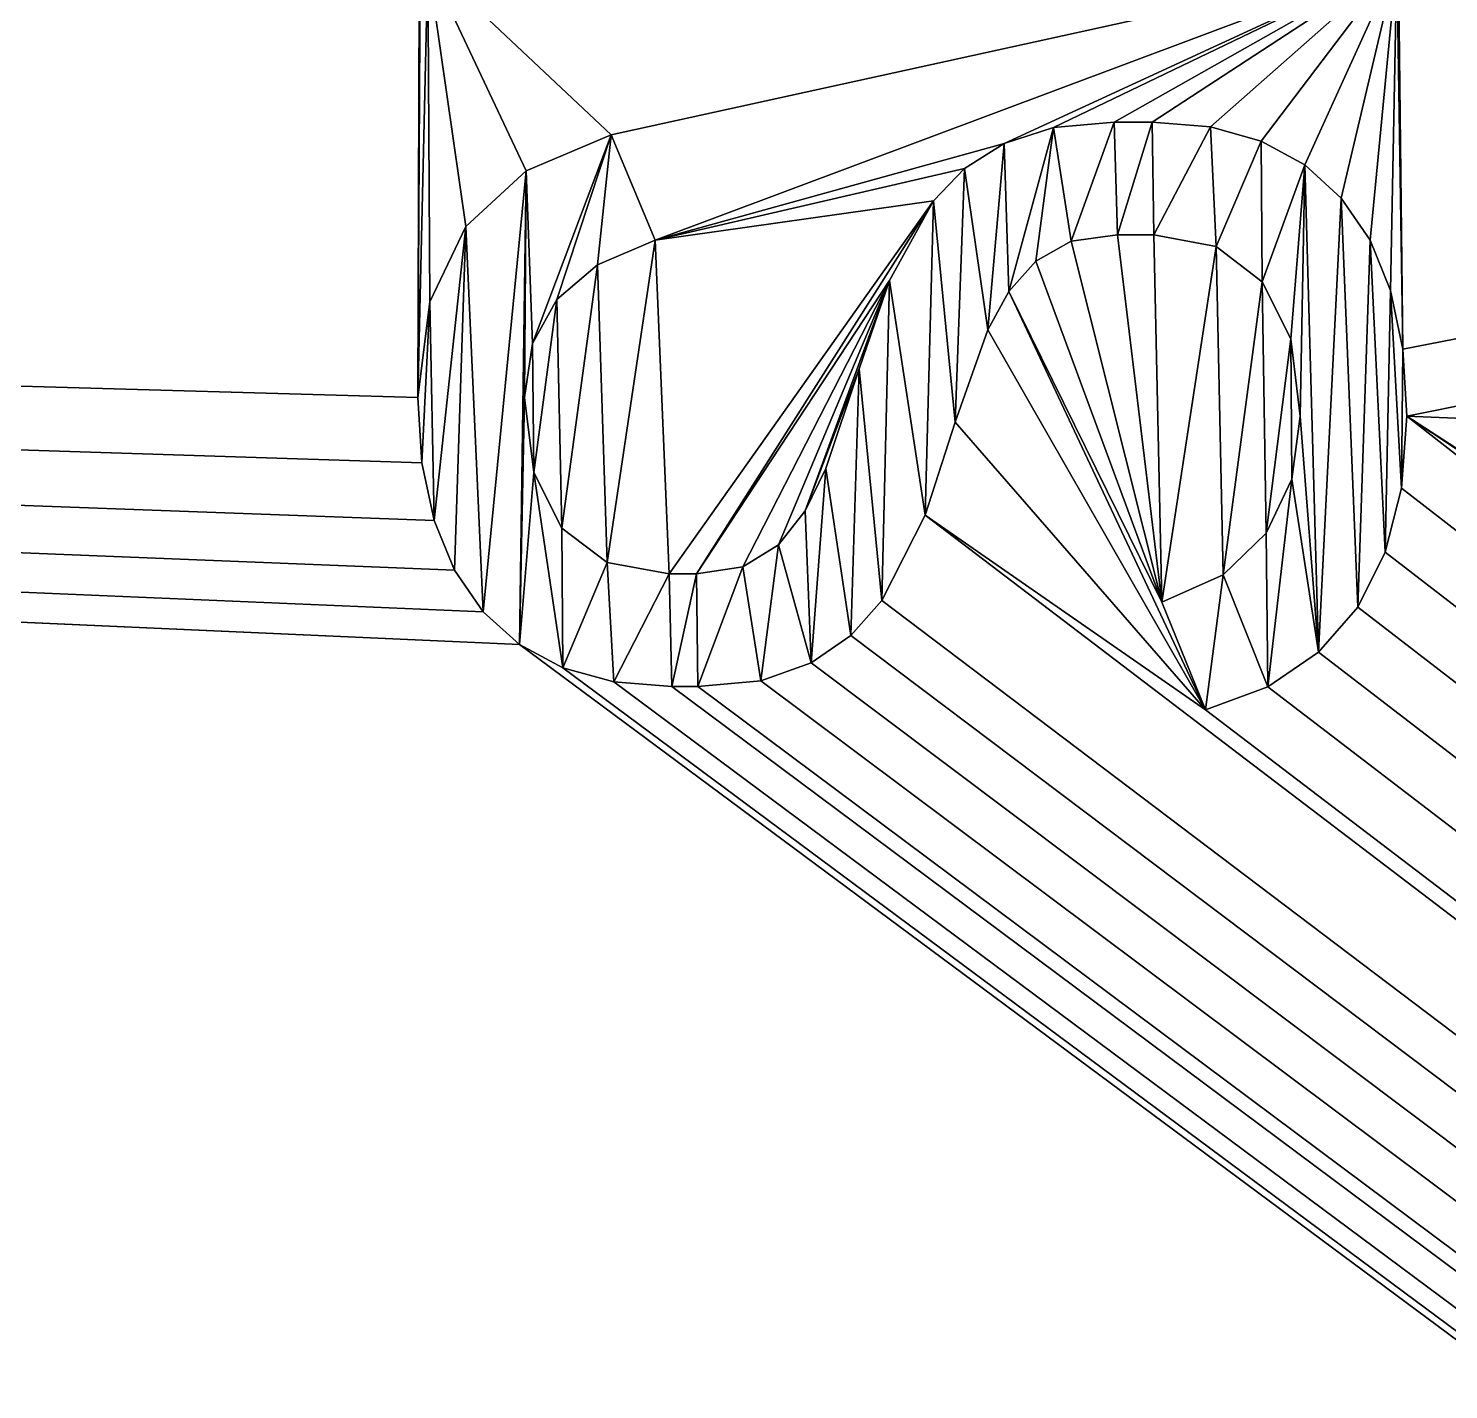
# Model space of a CAD drawing. Header units: metres. Extents: x -75 to 218, y -7 to 90.
# Drawn here: x 113.34 to 119.89, y 66.06 to 72.34 of the extents above; entities that cross this region are included whole.
import ezdxf

# ---------------------------------------------------------------- set-up
doc = ezdxf.new("R2010")
doc.units = ezdxf.units.M

msp = doc.modelspace()

# ---------------------------------------------------------------- meshes
at = {"layer": 'Layer0'}
mesh = msp.add_polyface(dxfattribs=at)
corners = [(-75.2887, 90.2876), (218.1735, -6.6124), (-75.2887, -6.6124), (218.1735, 90.2876)]
mesh.append_faces([[corners[k] for k in face] for face in [(0, 1, 2), (1, 0, 3)]], dxfattribs={"vtx0": -1})
mesh = msp.add_polyface(dxfattribs=at)
corners = [(45.983, 79.012, 1), (45.983, 78.3509, 1), (45.983, 76.0323, 1), (45.983, 81.4074, 1), (45.983, 74.7315, 1), (45.7263, 73.6061, 1), (45.8588, 73.4118, 1), (45.9534, 73.1794, 1), (46.0102, 72.909, 1), (45.983, 75.2574, 1), (45.5525, 76.0323, 1), (117.19, 76.5105, 1), (115.6775, 78.3801, 1), (115.6775, 76.5105, 1), (117.19, 79.5824, 1), (115.6775, 81.4521, 1), (115.6775, 79.5824, 1), (115.2212, 74.4471, 1), (115.1854, 75.9847, 1), (115.1854, 74.1181, 1), (115.3284, 74.727, 1), (115.5014, 74.9534, 1), (115.7343, 75.1221, 1), (116.023, 75.227, 1), (115.1393, 70.6403, 1), (115.1854, 72.6482, 1), (115.1854, 79.0566, 1), (115.3607, 71.429, 1), (115.639, 71.6861, 1), (116.0311, 71.8518, 1), (115.1854, 82.1286, 1), (115.1854, 81.4521, 1), (115.1854, 78.3801, 1), (218.1735, 90.2876, 1), (-45.0981, 77.6459, 1), (41.5119, 81.4074, 1), (42.0039, 81.4074, 1), (45.4879, 81.4074, 1), (116.4216, 84.7393, 1), (116.1394, 84.7187, 1), (46.0292, 72.6005, 1), (115.8923, 84.657, 1), (115.6804, 84.5542, 1), (115.5037, 84.4102, 1), (115.3645, 84.2273, 1), (115.265, 84.0074, 1), (115.2053, 83.7506, 1), (115.1854, 83.457, 1)]
mesh.append_faces([[corners[k] for k in face] for face in [(11, 12, 13), (14, 15, 16)]], dxfattribs={"vtx0": -1})
mesh.append_faces([[corners[k] for k in face] for face in [(0, 2, 3), (4, 8, 9), (10, 9, 2), (17, 18, 19), (15, 30, 31), (32, 19, 18), (38, 3, 39), (39, 40, 41), (41, 40, 42), (42, 40, 43), (43, 40, 44), (44, 40, 45), (45, 40, 46), (46, 40, 47), (47, 31, 30)]], dxfattribs={"vtx0": -1, "vtx1": -1})
mesh.append_faces([[corners[k] for k in face] for face in [(9, 8, 2), (24, 25, 26), (32, 26, 25), (33, 34, 35), (33, 36, 37), (39, 3, 2), (39, 2, 8), (47, 40, 24), (47, 24, 26)]], dxfattribs={"vtx0": -1, "vtx1": -1, "vtx2": -1})
mesh.append_faces([[corners[k] for k in face] for face in [(0, 1, 2), (4, 5, 6), (4, 6, 7), (4, 7, 8), (18, 17, 20), (18, 20, 21), (18, 21, 22), (18, 22, 23), (25, 27, 28), (25, 28, 29), (32, 25, 19), (33, 35, 36), (33, 37, 3), (39, 8, 40), (47, 26, 31)]], dxfattribs={"vtx0": -1, "vtx2": -1})
mesh = msp.add_polyface(dxfattribs=at)
corners = [(115.6775, 78.3801, 1), (117.19, 76.5105, 1), (117.1873, 78.1341, 1), (115.6775, 81.4521, 1), (117.19, 79.5824, 1), (117.1873, 81.2061, 1), (115.1854, 75.9847, 1), (116.023, 75.227, 1), (119.6565, 75.9847, 1), (116.3632, 75.262, 1), (116.7599, 75.262, 1), (117.0927, 75.227, 1), (117.3779, 75.1221, 1), (117.6093, 74.953, 1), (117.7808, 74.7254, 1), (117.8869, 74.4452, 1), (117.9222, 74.1181, 1), (119.6565, 73.1741, 1), (117.9222, 73.1741, 1), (119.6565, 78.3801, 1), (119.6565, 79.0566, 1), (119.6565, 81.4521, 1), (119.6565, 82.1286, 1), (119.6565, 83.4539, 1), (115.1854, 72.6482, 1), (116.0311, 71.8518, 1), (119.6565, 72.6482, 1), (117.8438, 71.8118, 1), (118.0718, 71.8856, 1), (118.3527, 71.9102, 1), (118.528, 71.9102, 1), (118.7958, 71.8883, 1), (119.0304, 71.8226, 1), (119.6837, 70.8626, 1), (115.1854, 82.1286, 1), (117.6824, 81.2061, 1), (117.6851, 79.5824, 1), (119.1615, 81.4521, 1), (119.1615, 79.5824, 1), (115.1854, 79.0566, 1), (115.1854, 78.3801, 1), (117.6824, 78.1341, 1), (117.6851, 76.5105, 1), (119.1615, 78.3801, 1), (119.1615, 76.5105, 1), (218.1735, 90.2876, 1), (45.983, 81.4074, 1), (116.4216, 84.7393, 1)]
mesh.append_faces([[corners[k] for k in face] for face in [(17, 16, 18), (37, 36, 38), (43, 42, 44)]], dxfattribs={"vtx0": -1})
mesh.append_faces([[corners[k] for k in face] for face in [(6, 7, 8), (8, 17, 19), (20, 17, 21), (22, 17, 23), (24, 25, 26), (26, 33, 17), (34, 3, 22), (39, 40, 20)]], dxfattribs={"vtx0": -1, "vtx1": -1})
mesh.append_faces([[corners[k] for k in face] for face in [(16, 17, 8), (19, 17, 20), (21, 17, 22), (22, 3, 5), (22, 36, 37), (20, 0, 2), (20, 42, 43), (45, 46, 47)]], dxfattribs={"vtx0": -1, "vtx1": -1, "vtx2": -1})
mesh.append_faces([[corners[k] for k in face] for face in [(0, 1, 2), (3, 4, 5), (8, 7, 9), (8, 9, 10), (8, 10, 11), (8, 11, 12), (8, 12, 13), (8, 13, 14), (8, 14, 15), (8, 15, 16), (26, 27, 28), (26, 28, 29), (26, 29, 30), (26, 30, 31), (26, 31, 32), (22, 5, 35), (22, 35, 36), (22, 37, 21), (20, 40, 0), (20, 2, 41), (20, 41, 42), (20, 43, 19)]], dxfattribs={"vtx0": -1, "vtx2": -1})
mesh = msp.add_polyface(dxfattribs=at)
corners = [(202.1735, 45.4626, 1), (198.1735, 61.5251, 1), (197.9378, 38.2126, 1), (206.1735, 61.5251, 1), (206.4092, 38.2126, 1), (206.1735, 63.5251, 1), (206.1735, 65.1501, 1), (206.1735, 67.1501, 1), (117.2795, 69.7024, 1), (218.1735, -6.6124, 1), (117.4794, 70.0975, 1), (118.774, 69.1981, 1), (119.0611, 69.3045, 1), (119.2952, 69.4641, 1), (119.4759, 69.6728, 1), (119.6027, 69.9268, 1), (119.6777, 70.222, 1), (119.7027, 70.5542, 1), (218.1735, 90.2876, 1), (116.4216, 84.7393, 1), (118.4204, 84.7393, 1), (118.7871, 84.7024, 1), (119.0938, 84.5917, 1), (119.3371, 84.4091, 1), (119.5136, 84.1566, 1), (119.6208, 83.8371, 1), (119.6565, 83.4539, 1), (119.6565, 73.1741, 1), (119.6837, 70.8626, 1), (198.1735, 67.1501, 1), (197.1735, 19.8376, 1), (197.1735, 18.8376, 1), (198.1735, 63.5251, 1), (198.1735, 65.1501, 1), (199.345, 22.1661, 1), (200.1735, 22.8017, 1), (201.1382, 23.2013, 1), (202.1735, 23.3376, 1), (203.2088, 23.2013, 1), (204.1735, 22.8017, 1)]
mesh.append_faces([[corners[k] for k in face] for face in [(0, 1, 2), (1, 0, 3), (3, 4, 5), (6, 4, 7), (8, 9, 10), (11, 9, 12), (12, 9, 13), (13, 9, 14), (14, 9, 15), (15, 9, 16), (16, 9, 17), (30, 17, 31), (29, 32, 33), (18, 4, 9), (5, 33, 32), (33, 5, 6)]], dxfattribs={"vtx0": -1, "vtx1": -1})
mesh.append_faces([[corners[k] for k in face] for face in [(5, 4, 6), (10, 9, 11), (18, 26, 27), (18, 27, 28), (18, 17, 29), (29, 17, 30), (29, 30, 2), (29, 2, 1), (18, 7, 4)]], dxfattribs={"vtx0": -1, "vtx1": -1, "vtx2": -1})
mesh.append_faces([[corners[k] for k in face] for face in [(3, 0, 4), (18, 19, 20), (18, 20, 21), (18, 21, 22), (18, 22, 23), (18, 23, 24), (18, 24, 25), (18, 25, 26), (18, 28, 17), (29, 1, 32), (18, 29, 7), (34, 4, 2), (4, 35, 36), (4, 36, 37), (4, 37, 38), (4, 38, 39)]], dxfattribs={"vtx0": -1, "vtx2": -1})
mesh = msp.add_polyface(dxfattribs=at)
corners = [(42.0009, 72.3407, 1), (41.9951, 72.935, 1), (41.9578, 72.6867, 1), (42.107, 73.1387, 1), (42.13, 72.0839, 1), (42.2949, 73.2978, 1), (42.3399, 71.9248, 1), (42.5605, 73.4124, 1), (42.6251, 71.8718, 1), (41.5119, 74.7315, 1), (41.4658, 72.6867, 1), (41.5212, 73.1268, 1), (43.9881, 73.7429, 1), (43.8443, 73.5938, 1), (42.7512, 71.8718, 1), (43.6414, 73.2263, 1), (42.9657, 71.9056, 1), (43.1294, 72.0071, 1), (43.2532, 72.1627, 1), (43.5015, 72.8189, 1), (43.3477, 72.3592, 1), (44.8975, 71.7426, 1), (45.1489, 73.3828, 1), (44.8606, 73.437, 1), (45.1812, 71.8683, 1), (45.3619, 73.2202, 1), (45.3803, 72.0609, 1), (45.4933, 72.9569, 1), (45.4979, 72.3088, 1), (45.5371, 72.6005, 1), (-47.5907, 2.4809, 1), (-75.2887, -6.6124, 1), (218.1735, -6.6124, 1), (-46.7868, 2.7791, 1), (-46.1313, 3.2257, 1), (-45.6255, 3.8101, 1), (-45.2703, 4.5215, 1), (-45.0605, 5.3481, 1), (-44.9905, 6.278, 1), (-18.9398, 56.5034, 1), (42.1354, 71.4386, 1), (41.9346, 71.5467, 1), (43.606, 71.7488, 1), (45.1005, 71.2445, 1), (43.8059, 72.1439, 1), (43.9443, 72.5729, 1), (44.095, 72.9988, 1), (44.1918, 73.1756, 1), (44.3164, 73.3155, 1), (44.4801, 73.4066, 1), (44.6946, 73.437, 1)]
mesh.append_faces([[corners[k] for k in face] for face in [(0, 1, 2), (19, 18, 20), (27, 28, 29)]], dxfattribs={"vtx0": -1})
mesh.append_faces([[corners[k] for k in face] for face in [(1, 0, 3), (3, 4, 5), (5, 6, 7), (12, 7, 13), (13, 14, 15), (15, 18, 19), (22, 24, 25), (25, 26, 27), (30, 32, 33), (33, 32, 34), (34, 32, 35), (35, 32, 36), (36, 32, 37), (37, 32, 38), (42, 43, 44), (44, 43, 45), (45, 43, 46), (46, 43, 47), (47, 21, 48), (48, 21, 49), (49, 21, 50), (50, 21, 23)]], dxfattribs={"vtx0": -1, "vtx1": -1})
mesh.append_faces([[corners[k] for k in face] for face in [(13, 7, 8)]], dxfattribs={"vtx0": -1, "vtx1": -1, "vtx2": -1})
mesh.append_faces([[corners[k] for k in face] for face in [(3, 0, 4), (5, 4, 6), (7, 6, 8), (9, 10, 11), (13, 8, 14), (15, 14, 16), (15, 16, 17), (15, 17, 18), (21, 22, 23), (22, 21, 24), (25, 24, 26), (27, 26, 28), (30, 31, 32), (39, 40, 41), (47, 43, 21)]], dxfattribs={"vtx0": -1, "vtx2": -1})
mesh = msp.add_polyface(dxfattribs=at)
corners = [(115.6744, 70.2943, 1), (115.6686, 70.8886, 1), (115.6313, 70.6403, 1), (115.7805, 71.0923, 1), (115.8035, 70.0375, 1), (115.9684, 71.2514, 1), (116.0134, 69.8784, 1), (116.234, 71.366, 1), (116.2986, 69.8254, 1), (115.1854, 72.6482, 1), (115.1393, 70.6403, 1), (115.1947, 71.0804, 1), (115.3607, 71.429, 1), (-44.9905, 6.278, 1), (218.1735, -6.6124, 1), (-29.1863, 17.7239, 1), (-28.4367, 17.6633, 1), (-28.1009, 17.6633, 1), (-27.2873, 17.7397, 1), (-21.54, 17.362, 1), (-20.7361, 17.6601, 1), (-20.0806, 18.1067, 1), (-19.5748, 18.6911, 1), (-19.2196, 19.4026, 1), (-19.0098, 20.2291, 1), (-18.9398, 21.159, 1), (-18.9398, 56.5034, 1), (42.1354, 71.4386, 1), (42.3697, 71.3737, 1), (42.6374, 71.3521, 1), (42.7573, 71.3521, 1), (43.0479, 71.3794, 1), (43.2801, 71.4613, 1), (43.463, 71.5877, 1), (43.606, 71.7488, 1), (45.1005, 71.2445, 1), (45.3876, 71.3509, 1), (45.6217, 71.5105, 1), (45.8024, 71.7192, 1), (45.9292, 71.9732, 1), (46.0042, 72.2684, 1), (46.0292, 72.6005, 1), (115.6081, 69.5003, 1), (115.4407, 69.6516, 1), (115.3088, 69.8431, 1), (115.2147, 70.0718, 1), (115.1582, 70.3375, 1)]
mesh.append_faces([[corners[k] for k in face] for face in [(0, 1, 2)]], dxfattribs={"vtx0": -1})
mesh.append_faces([[corners[k] for k in face] for face in [(1, 0, 3), (3, 4, 5), (5, 6, 7), (15, 14, 16), (16, 14, 17), (17, 14, 18), (19, 14, 20), (20, 14, 21), (21, 14, 22), (22, 14, 23), (23, 14, 24), (24, 14, 25), (27, 14, 28), (28, 14, 29), (29, 14, 30), (30, 14, 31), (31, 14, 32), (32, 14, 33), (33, 14, 34), (35, 14, 36), (36, 14, 37), (37, 14, 38), (38, 14, 39), (39, 14, 40), (40, 14, 41)]], dxfattribs={"vtx0": -1, "vtx1": -1})
mesh.append_faces([[corners[k] for k in face] for face in [(13, 14, 15), (18, 14, 19), (25, 14, 26), (26, 14, 27), (34, 14, 35)]], dxfattribs={"vtx0": -1, "vtx1": -1, "vtx2": -1})
mesh.append_faces([[corners[k] for k in face] for face in [(3, 0, 4), (5, 4, 6), (7, 6, 8), (9, 10, 11), (9, 11, 12), (41, 42, 43), (41, 43, 44), (41, 44, 45), (41, 45, 46), (41, 46, 10)]], dxfattribs={"vtx0": -1, "vtx2": -1})
mesh = msp.add_polyface(dxfattribs=at)
corners = [(119.6565, 72.6482, 1), (116.0311, 71.8518, 1), (116.234, 71.366, 1), (117.8438, 71.8118, 1), (117.6616, 71.6965, 1), (117.5179, 71.5474, 1), (116.2986, 69.8254, 1), (116.4247, 69.8254, 1), (117.3149, 71.1799, 1), (116.6392, 69.8592, 1), (116.8029, 69.9607, 1), (116.9267, 70.1163, 1), (117.175, 70.7725, 1), (117.0212, 70.3128, 1), (119.0304, 71.8226, 1), (119.2317, 71.7131, 1), (119.3998, 71.5597, 1), (119.5323, 71.3654, 1), (119.6269, 71.133, 1), (119.6837, 70.8626, 1), (118.5711, 69.6962, 1), (118.8224, 71.3364, 1), (118.5342, 71.3906, 1), (118.8547, 69.8219, 1), (119.0354, 71.1738, 1), (119.0538, 70.0145, 1), (119.1668, 70.9105, 1), (119.1715, 70.2624, 1), (119.2107, 70.5542, 1), (46.0292, 72.6005, 1), (218.1735, -6.6124, 1), (115.6081, 69.5003, 1), (115.8089, 69.3922, 1), (116.0432, 69.3273, 1), (116.3109, 69.3057, 1), (116.4308, 69.3057, 1), (116.7214, 69.333, 1), (116.9536, 69.4149, 1), (117.1366, 69.5413, 1), (117.2795, 69.7024, 1), (117.4794, 70.0975, 1), (118.774, 69.1981, 1), (117.6178, 70.5265, 1), (117.7685, 70.9524, 1), (117.8653, 71.1292, 1), (117.9899, 71.2691, 1), (118.1536, 71.3602, 1), (118.3681, 71.3906, 1)]
mesh.append_faces([[corners[k] for k in face] for face in [(12, 11, 13), (26, 27, 28)]], dxfattribs={"vtx0": -1})
mesh.append_faces([[corners[k] for k in face] for face in [(3, 2, 4), (4, 2, 5), (5, 7, 8), (8, 11, 12), (21, 23, 24), (24, 25, 26), (31, 30, 32), (32, 30, 33), (33, 30, 34), (34, 30, 35), (35, 30, 36), (36, 30, 37), (37, 30, 38), (38, 30, 39), (40, 41, 42), (42, 41, 43), (43, 41, 44), (44, 20, 45), (45, 20, 46), (46, 20, 47), (47, 20, 22)]], dxfattribs={"vtx0": -1, "vtx1": -1})
mesh.append_faces([[corners[k] for k in face] for face in [(0, 2, 3), (5, 2, 6), (29, 30, 31)]], dxfattribs={"vtx0": -1, "vtx1": -1, "vtx2": -1})
mesh.append_faces([[corners[k] for k in face] for face in [(0, 1, 2), (5, 6, 7), (8, 7, 9), (8, 9, 10), (8, 10, 11), (0, 14, 15), (0, 15, 16), (0, 16, 17), (0, 17, 18), (0, 18, 19), (20, 21, 22), (21, 20, 23), (24, 23, 25), (26, 25, 27), (44, 41, 20)]], dxfattribs={"vtx0": -1, "vtx2": -1})
mesh = msp.add_polyface(dxfattribs=at)
corners = [(118.774, 69.1981, 0.7), (118.8547, 69.8219, 0.7), (118.5711, 69.6962, 0.7), (119.0611, 69.3045, 0.7), (119.0538, 70.0145, 0.7), (119.1715, 70.2624, 0.7), (119.2952, 69.4641, 0.7), (119.2107, 70.5542, 0.7), (119.2317, 71.7131, 0.7), (119.3998, 71.5597, 0.7), (119.4759, 69.6728, 0.7), (119.5323, 71.3654, 0.7), (119.6027, 69.9268, 0.7), (119.6269, 71.133, 0.7), (119.6777, 70.222, 0.7), (119.6837, 70.8626, 0.7), (119.7027, 70.5542, 0.7), (115.6081, 69.5003, 0.7), (115.6744, 70.2943, 0.7), (115.6313, 70.6403, 0.7), (115.8089, 69.3922, 0.7), (115.8035, 70.0375, 0.7), (116.0134, 69.8784, 0.7), (116.0432, 69.3273, 0.7), (116.2986, 69.8254, 0.7), (116.3109, 69.3057, 0.7), (116.4247, 69.8254, 0.7), (116.4308, 69.3057, 0.7), (116.6392, 69.8592, 0.7), (116.7214, 69.333, 0.7), (116.8029, 69.9607, 0.7), (116.9536, 69.4149, 0.7), (116.9267, 70.1163, 0.7), (117.0212, 70.3128, 0.7), (117.1366, 69.5413, 0.7), (117.175, 70.7725, 0.7), (117.2795, 69.7024, 0.7), (117.3149, 71.1799, 0.7), (117.4794, 70.0975, 0.7), (117.5179, 71.5474, 0.7), (117.6178, 70.5265, 0.7), (117.6616, 71.6965, 0.7), (117.7685, 70.9524, 0.7), (117.8438, 71.8118, 0.7), (117.8653, 71.1292, 0.7), (118.0718, 71.8856, 0.7), (117.9899, 71.2691, 0.7), (118.1536, 71.3602, 0.7), (118.3527, 71.9102, 0.7), (118.3681, 71.3906, 0.7), (118.528, 71.9102, 0.7), (118.5342, 71.3906, 0.7), (118.7958, 71.8883, 0.7), (118.8224, 71.3364, 0.7), (119.0304, 71.8226, 0.7), (119.0354, 71.1738, 0.7), (119.1668, 70.9105, 0.7), (115.1582, 70.3375, 0.7), (115.1947, 71.0804, 0.7), (115.1393, 70.6403, 0.7), (115.2147, 70.0718, 0.7), (115.3607, 71.429, 0.7), (115.3088, 69.8431, 0.7), (115.4407, 69.6516, 0.7), (115.639, 71.6861, 0.7), (115.6686, 70.8886, 0.7), (116.0311, 71.8518, 0.7), (115.7805, 71.0923, 0.7), (115.9684, 71.2514, 0.7), (116.234, 71.366, 0.7)]
mesh.append_faces([[corners[k] for k in face] for face in [(0, 1, 2), (15, 14, 16), (57, 58, 59), (66, 68, 69)]], dxfattribs={"vtx0": -1})
mesh.append_faces([[corners[k] for k in face] for face in [(1, 3, 4), (4, 3, 5), (5, 6, 7), (8, 6, 9), (9, 10, 11), (11, 12, 13), (13, 14, 15), (18, 20, 21), (21, 20, 22), (22, 23, 24), (24, 25, 26), (26, 27, 28), (28, 29, 30), (30, 31, 32), (32, 31, 33), (33, 34, 35), (35, 36, 37), (37, 38, 39), (39, 40, 41), (41, 42, 43), (43, 44, 45), (45, 47, 48), (48, 49, 50), (50, 51, 52), (52, 53, 54), (54, 55, 8), (58, 60, 61), (61, 63, 64), (64, 65, 66)]], dxfattribs={"vtx0": -1, "vtx1": -1})
mesh.append_faces([[corners[k] for k in face] for face in [(7, 6, 8), (64, 17, 19)]], dxfattribs={"vtx0": -1, "vtx1": -1, "vtx2": -1})
mesh.append_faces([[corners[k] for k in face] for face in [(1, 0, 3), (5, 3, 6), (9, 6, 10), (11, 10, 12), (13, 12, 14), (17, 18, 19), (18, 17, 20), (22, 20, 23), (24, 23, 25), (26, 25, 27), (28, 27, 29), (30, 29, 31), (33, 31, 34), (35, 34, 36), (37, 36, 38), (39, 38, 40), (41, 40, 42), (43, 42, 44), (45, 44, 46), (45, 46, 47), (48, 47, 49), (50, 49, 51), (52, 51, 53), (54, 53, 55), (8, 55, 56), (8, 56, 7), (58, 57, 60), (61, 60, 62), (61, 62, 63), (64, 63, 17), (64, 19, 65), (66, 65, 67), (66, 67, 68)]], dxfattribs={"vtx0": -1, "vtx2": -1})
mesh = msp.add_polyface(dxfattribs=at)
corners = [(118.0718, 71.8856, 1), (117.8438, 71.8118, 0.7), (118.0718, 71.8856, 0.7), (117.8438, 71.8118, 1)]
mesh.append_faces([[corners[k] for k in face] for face in [(0, 1, 2), (1, 0, 3)]], dxfattribs={"vtx0": -1})
mesh = msp.add_polyface(dxfattribs=at)
corners = [(118.3527, 71.9102, 1), (118.0718, 71.8856, 0.7), (118.3527, 71.9102, 0.7), (118.0718, 71.8856, 1)]
mesh.append_faces([[corners[k] for k in face] for face in [(0, 1, 2), (1, 0, 3)]], dxfattribs={"vtx0": -1})
mesh = msp.add_polyface(dxfattribs=at)
corners = [(118.528, 71.9102, 1), (118.3527, 71.9102, 0.7), (118.528, 71.9102, 0.7), (118.3527, 71.9102, 1)]
mesh.append_faces([[corners[k] for k in face] for face in [(0, 1, 2), (1, 0, 3)]], dxfattribs={"vtx0": -1})
mesh = msp.add_polyface(dxfattribs=at)
corners = [(118.7958, 71.8883, 1), (118.528, 71.9102, 0.7), (118.7958, 71.8883, 0.7), (118.528, 71.9102, 1)]
mesh.append_faces([[corners[k] for k in face] for face in [(0, 1, 2), (1, 0, 3)]], dxfattribs={"vtx0": -1})
mesh = msp.add_polyface(dxfattribs=at)
corners = [(119.0304, 71.8226, 1), (118.7958, 71.8883, 0.7), (119.0304, 71.8226, 0.7), (118.7958, 71.8883, 1)]
mesh.append_faces([[corners[k] for k in face] for face in [(0, 1, 2), (1, 0, 3)]], dxfattribs={"vtx0": -1})
mesh = msp.add_polyface(dxfattribs=at)
corners = [(116.0311, 71.8518, 1), (115.639, 71.6861, 0.7), (116.0311, 71.8518, 0.7), (115.639, 71.6861, 1)]
mesh.append_faces([[corners[k] for k in face] for face in [(0, 1, 2), (1, 0, 3)]], dxfattribs={"vtx0": -1})
mesh = msp.add_polyface(dxfattribs=at)
corners = [(116.0311, 71.8518, 1), (116.234, 71.366, 0.7), (116.234, 71.366, 1), (116.0311, 71.8518, 0.7)]
mesh.append_faces([[corners[k] for k in face] for face in [(0, 1, 2), (1, 0, 3)]], dxfattribs={"vtx0": -1})
mesh = msp.add_polyface(dxfattribs=at)
corners = [(117.8438, 71.8118, 1), (117.6616, 71.6965, 0.7), (117.8438, 71.8118, 0.7), (117.6616, 71.6965, 1)]
mesh.append_faces([[corners[k] for k in face] for face in [(0, 1, 2), (1, 0, 3)]], dxfattribs={"vtx0": -1})
mesh = msp.add_polyface(dxfattribs=at)
corners = [(119.2317, 71.7131, 1), (119.0304, 71.8226, 0.7), (119.2317, 71.7131, 0.7), (119.0304, 71.8226, 1)]
mesh.append_faces([[corners[k] for k in face] for face in [(0, 1, 2), (1, 0, 3)]], dxfattribs={"vtx0": -1})
mesh = msp.add_polyface(dxfattribs=at)
corners = [(115.639, 71.6861, 1), (115.3607, 71.429, 0.7), (115.639, 71.6861, 0.7), (115.3607, 71.429, 1)]
mesh.append_faces([[corners[k] for k in face] for face in [(0, 1, 2), (1, 0, 3)]], dxfattribs={"vtx0": -1})
mesh = msp.add_polyface(dxfattribs=at)
corners = [(117.6616, 71.6965, 0.7), (117.5179, 71.5474, 1), (117.5179, 71.5474, 0.7), (117.6616, 71.6965, 1)]
mesh.append_faces([[corners[k] for k in face] for face in [(0, 1, 2), (1, 0, 3)]], dxfattribs={"vtx0": -1})
mesh = msp.add_polyface(dxfattribs=at)
corners = [(119.3998, 71.5597, 1), (119.2317, 71.7131, 0.7), (119.3998, 71.5597, 0.7), (119.2317, 71.7131, 1)]
mesh.append_faces([[corners[k] for k in face] for face in [(0, 1, 2), (1, 0, 3)]], dxfattribs={"vtx0": -1})
mesh = msp.add_polyface(dxfattribs=at)
corners = [(117.5179, 71.5474, 0.7), (117.3149, 71.1799, 1), (117.3149, 71.1799, 0.7), (117.5179, 71.5474, 1)]
mesh.append_faces([[corners[k] for k in face] for face in [(0, 1, 2), (1, 0, 3)]], dxfattribs={"vtx0": -1})
mesh = msp.add_polyface(dxfattribs=at)
corners = [(119.3998, 71.5597, 1), (119.5323, 71.3654, 0.7), (119.5323, 71.3654, 1), (119.3998, 71.5597, 0.7)]
mesh.append_faces([[corners[k] for k in face] for face in [(0, 1, 2), (1, 0, 3)]], dxfattribs={"vtx0": -1})
mesh = msp.add_polyface(dxfattribs=at)
corners = [(115.3607, 71.429, 0.7), (115.1947, 71.0804, 1), (115.1947, 71.0804, 0.7), (115.3607, 71.429, 1)]
mesh.append_faces([[corners[k] for k in face] for face in [(0, 1, 2), (1, 0, 3)]], dxfattribs={"vtx0": -1})
mesh = msp.add_polyface(dxfattribs=at)
corners = [(115.9684, 71.2514, 1), (116.234, 71.366, 0.7), (115.9684, 71.2514, 0.7), (116.234, 71.366, 1)]
mesh.append_faces([[corners[k] for k in face] for face in [(0, 1, 2), (1, 0, 3)]], dxfattribs={"vtx0": -1})
mesh = msp.add_polyface(dxfattribs=at)
corners = [(117.9899, 71.2691, 1), (118.1536, 71.3602, 0.7), (117.9899, 71.2691, 0.7), (118.1536, 71.3602, 1)]
mesh.append_faces([[corners[k] for k in face] for face in [(0, 1, 2), (1, 0, 3)]], dxfattribs={"vtx0": -1})
mesh = msp.add_polyface(dxfattribs=at)
corners = [(118.1536, 71.3602, 1), (118.3681, 71.3906, 0.7), (118.1536, 71.3602, 0.7), (118.3681, 71.3906, 1)]
mesh.append_faces([[corners[k] for k in face] for face in [(0, 1, 2), (1, 0, 3)]], dxfattribs={"vtx0": -1})
mesh = msp.add_polyface(dxfattribs=at)
corners = [(118.3681, 71.3906, 1), (118.5342, 71.3906, 0.7), (118.3681, 71.3906, 0.7), (118.5342, 71.3906, 1)]
mesh.append_faces([[corners[k] for k in face] for face in [(0, 1, 2), (1, 0, 3)]], dxfattribs={"vtx0": -1})
mesh = msp.add_polyface(dxfattribs=at)
corners = [(118.5342, 71.3906, 1), (118.8224, 71.3364, 0.7), (118.5342, 71.3906, 0.7), (118.8224, 71.3364, 1)]
mesh.append_faces([[corners[k] for k in face] for face in [(0, 1, 2), (1, 0, 3)]], dxfattribs={"vtx0": -1})
mesh = msp.add_polyface(dxfattribs=at)
corners = [(119.5323, 71.3654, 1), (119.6269, 71.133, 0.7), (119.6269, 71.133, 1), (119.5323, 71.3654, 0.7)]
mesh.append_faces([[corners[k] for k in face] for face in [(0, 1, 2), (1, 0, 3)]], dxfattribs={"vtx0": -1})
mesh = msp.add_polyface(dxfattribs=at)
corners = [(118.8224, 71.3364, 1), (119.0354, 71.1738, 0.7), (118.8224, 71.3364, 0.7), (119.0354, 71.1738, 1)]
mesh.append_faces([[corners[k] for k in face] for face in [(0, 1, 2), (1, 0, 3)]], dxfattribs={"vtx0": -1})
mesh = msp.add_polyface(dxfattribs=at)
corners = [(115.7805, 71.0923, 1), (115.9684, 71.2514, 0.7), (115.7805, 71.0923, 0.7), (115.9684, 71.2514, 1)]
mesh.append_faces([[corners[k] for k in face] for face in [(0, 1, 2), (1, 0, 3)]], dxfattribs={"vtx0": -1})
mesh = msp.add_polyface(dxfattribs=at)
corners = [(117.9899, 71.2691, 1), (117.8653, 71.1292, 0.7), (117.8653, 71.1292, 1), (117.9899, 71.2691, 0.7)]
mesh.append_faces([[corners[k] for k in face] for face in [(0, 1, 2), (1, 0, 3)]], dxfattribs={"vtx0": -1})
mesh = msp.add_polyface(dxfattribs=at)
corners = [(117.3149, 71.1799, 0.7), (117.175, 70.7725, 1), (117.175, 70.7725, 0.7), (117.3149, 71.1799, 1)]
mesh.append_faces([[corners[k] for k in face] for face in [(0, 1, 2), (1, 0, 3)]], dxfattribs={"vtx0": -1})
mesh = msp.add_polyface(dxfattribs=at)
corners = [(119.0354, 71.1738, 0.7), (119.1668, 70.9105, 1), (119.1668, 70.9105, 0.7), (119.0354, 71.1738, 1)]
mesh.append_faces([[corners[k] for k in face] for face in [(0, 1, 2), (1, 0, 3)]], dxfattribs={"vtx0": -1})
mesh = msp.add_polyface(dxfattribs=at)
corners = [(115.7805, 71.0923, 1), (115.6686, 70.8886, 0.7), (115.6686, 70.8886, 1), (115.7805, 71.0923, 0.7)]
mesh.append_faces([[corners[k] for k in face] for face in [(0, 1, 2), (1, 0, 3)]], dxfattribs={"vtx0": -1})
mesh = msp.add_polyface(dxfattribs=at)
corners = [(117.8653, 71.1292, 1), (117.7685, 70.9524, 0.7), (117.7685, 70.9524, 1), (117.8653, 71.1292, 0.7)]
mesh.append_faces([[corners[k] for k in face] for face in [(0, 1, 2), (1, 0, 3)]], dxfattribs={"vtx0": -1})
mesh = msp.add_polyface(dxfattribs=at)
corners = [(119.6269, 71.133, 1), (119.6837, 70.8626, 0.7), (119.6837, 70.8626, 1), (119.6269, 71.133, 0.7)]
mesh.append_faces([[corners[k] for k in face] for face in [(0, 1, 2), (1, 0, 3)]], dxfattribs={"vtx0": -1})
mesh = msp.add_polyface(dxfattribs=at)
corners = [(115.1947, 71.0804, 0.7), (115.1393, 70.6403, 1), (115.1393, 70.6403, 0.7), (115.1947, 71.0804, 1)]
mesh.append_faces([[corners[k] for k in face] for face in [(0, 1, 2), (1, 0, 3)]], dxfattribs={"vtx0": -1})
mesh = msp.add_polyface(dxfattribs=at)
corners = [(117.7685, 70.9524, 1), (117.6178, 70.5265, 0.7), (117.6178, 70.5265, 1), (117.7685, 70.9524, 0.7)]
mesh.append_faces([[corners[k] for k in face] for face in [(0, 1, 2), (1, 0, 3)]], dxfattribs={"vtx0": -1})
mesh = msp.add_polyface(dxfattribs=at)
corners = [(119.1668, 70.9105, 0.7), (119.2107, 70.5542, 1), (119.2107, 70.5542, 0.7), (119.1668, 70.9105, 1)]
mesh.append_faces([[corners[k] for k in face] for face in [(0, 1, 2), (1, 0, 3)]], dxfattribs={"vtx0": -1})
mesh = msp.add_polyface(dxfattribs=at)
corners = [(115.6686, 70.8886, 1), (115.6313, 70.6403, 0.7), (115.6313, 70.6403, 1), (115.6686, 70.8886, 0.7)]
mesh.append_faces([[corners[k] for k in face] for face in [(0, 1, 2), (1, 0, 3)]], dxfattribs={"vtx0": -1})
mesh = msp.add_polyface(dxfattribs=at)
corners = [(119.6837, 70.8626, 1), (119.7027, 70.5542, 0.7), (119.7027, 70.5542, 1), (119.6837, 70.8626, 0.7)]
mesh.append_faces([[corners[k] for k in face] for face in [(0, 1, 2), (1, 0, 3)]], dxfattribs={"vtx0": -1})
mesh = msp.add_polyface(dxfattribs=at)
corners = [(117.175, 70.7725, 0.7), (117.0212, 70.3128, 1), (117.0212, 70.3128, 0.7), (117.175, 70.7725, 1)]
mesh.append_faces([[corners[k] for k in face] for face in [(0, 1, 2), (1, 0, 3)]], dxfattribs={"vtx0": -1})
mesh = msp.add_polyface(dxfattribs=at)
corners = [(115.1393, 70.6403, 0.7), (115.1582, 70.3375, 1), (115.1582, 70.3375, 0.7), (115.1393, 70.6403, 1)]
mesh.append_faces([[corners[k] for k in face] for face in [(0, 1, 2), (1, 0, 3)]], dxfattribs={"vtx0": -1})
mesh = msp.add_polyface(dxfattribs=at)
corners = [(115.6313, 70.6403, 1), (115.6744, 70.2943, 0.7), (115.6744, 70.2943, 1), (115.6313, 70.6403, 0.7)]
mesh.append_faces([[corners[k] for k in face] for face in [(0, 1, 2), (1, 0, 3)]], dxfattribs={"vtx0": -1})
mesh = msp.add_polyface(dxfattribs=at)
corners = [(117.6178, 70.5265, 1), (117.4794, 70.0975, 0.7), (117.4794, 70.0975, 1), (117.6178, 70.5265, 0.7)]
mesh.append_faces([[corners[k] for k in face] for face in [(0, 1, 2), (1, 0, 3)]], dxfattribs={"vtx0": -1})
mesh = msp.add_polyface(dxfattribs=at)
corners = [(119.2107, 70.5542, 0.7), (119.1715, 70.2624, 1), (119.1715, 70.2624, 0.7), (119.2107, 70.5542, 1)]
mesh.append_faces([[corners[k] for k in face] for face in [(0, 1, 2), (1, 0, 3)]], dxfattribs={"vtx0": -1})
mesh = msp.add_polyface(dxfattribs=at)
corners = [(119.7027, 70.5542, 1), (119.6777, 70.222, 0.7), (119.6777, 70.222, 1), (119.7027, 70.5542, 0.7)]
mesh.append_faces([[corners[k] for k in face] for face in [(0, 1, 2), (1, 0, 3)]], dxfattribs={"vtx0": -1})
mesh = msp.add_polyface(dxfattribs=at)
corners = [(197.1735, 18.8376, 1), (200.0583, 17.2224, 1), (202.1735, 18.8376, 1), (199.345, 16.5092, 1), (200.6778, 16.747, 1), (201.3993, 16.4482, 1), (202.1735, 16.3463, 1), (202.9477, 16.4482, 1), (202.1735, 19.8376, 1), (202.1735, 22.329, 1), (202.9477, 22.2271, 1), (203.6692, 16.747, 1), (203.6692, 21.9282, 1), (204.2887, 17.2224, 1), (204.2887, 21.4529, 1), (204.7641, 17.8419, 1), (204.7641, 20.8333, 1), (205.0629, 18.5634, 1), (205.0629, 20.1119, 1), (205.1648, 19.3376, 1), (197.1735, 19.8376, 1), (199.345, 22.1661, 1), (197.9378, 38.2126, 1), (200.0583, 21.4529, 1), (200.6778, 21.9282, 1), (201.3993, 22.2271, 1), (119.7027, 70.5542, 1), (218.1735, -6.6124, 1), (200.1735, 15.8735, 1), (201.1382, 15.4739, 1), (202.1735, 15.3376, 1), (203.2088, 15.4739, 1), (204.1735, 15.8735, 1), (205.0019, 16.5092, 1), (205.6376, 17.3376, 1), (206.0372, 18.3024, 1), (206.1735, 19.3376, 1), (206.4092, 38.2126, 1), (200.1735, 22.8017, 1), (204.1735, 22.8017, 1), (205.0019, 22.1661, 1), (205.6376, 21.3376, 1), (206.0372, 20.3729, 1)]
mesh.append_faces([[corners[k] for k in face] for face in [(18, 17, 19)]], dxfattribs={"vtx0": -1})
mesh.append_faces([[corners[k] for k in face] for face in [(0, 1, 2), (1, 0, 3), (2, 7, 8), (9, 7, 10), (10, 11, 12), (12, 13, 14), (14, 15, 16), (16, 17, 18), (21, 20, 23), (23, 8, 24), (24, 8, 25), (25, 8, 9), (3, 27, 28), (28, 27, 29), (29, 27, 30), (30, 27, 31), (31, 27, 32), (32, 27, 33), (33, 27, 34), (34, 27, 35), (35, 27, 36)]], dxfattribs={"vtx0": -1, "vtx1": -1})
mesh.append_faces([[corners[k] for k in face] for face in [(8, 7, 9), (20, 21, 22), (26, 27, 0), (0, 27, 3), (36, 27, 37)]], dxfattribs={"vtx0": -1, "vtx1": -1, "vtx2": -1})
mesh.append_faces([[corners[k] for k in face] for face in [(2, 1, 4), (2, 4, 5), (2, 5, 6), (2, 6, 7), (10, 7, 11), (12, 11, 13), (14, 13, 15), (16, 15, 17), (23, 20, 8), (37, 21, 38), (37, 39, 40), (37, 40, 41), (37, 41, 42), (37, 42, 36)]], dxfattribs={"vtx0": -1, "vtx2": -1})
mesh = msp.add_polyface(dxfattribs=at)
corners = [(115.1582, 70.3375, 0.7), (115.2147, 70.0718, 1), (115.2147, 70.0718, 0.7), (115.1582, 70.3375, 1)]
mesh.append_faces([[corners[k] for k in face] for face in [(0, 1, 2), (1, 0, 3)]], dxfattribs={"vtx0": -1})
mesh = msp.add_polyface(dxfattribs=at)
corners = [(117.0212, 70.3128, 0.7), (116.9267, 70.1163, 1), (116.9267, 70.1163, 0.7), (117.0212, 70.3128, 1)]
mesh.append_faces([[corners[k] for k in face] for face in [(0, 1, 2), (1, 0, 3)]], dxfattribs={"vtx0": -1})
mesh = msp.add_polyface(dxfattribs=at)
corners = [(115.6744, 70.2943, 1), (115.8035, 70.0375, 0.7), (115.8035, 70.0375, 1), (115.6744, 70.2943, 0.7)]
mesh.append_faces([[corners[k] for k in face] for face in [(0, 1, 2), (1, 0, 3)]], dxfattribs={"vtx0": -1})
mesh = msp.add_polyface(dxfattribs=at)
corners = [(119.1715, 70.2624, 0.7), (119.0538, 70.0145, 1), (119.0538, 70.0145, 0.7), (119.1715, 70.2624, 1)]
mesh.append_faces([[corners[k] for k in face] for face in [(0, 1, 2), (1, 0, 3)]], dxfattribs={"vtx0": -1})
mesh = msp.add_polyface(dxfattribs=at)
corners = [(119.6777, 70.222, 1), (119.6027, 69.9268, 0.7), (119.6027, 69.9268, 1), (119.6777, 70.222, 0.7)]
mesh.append_faces([[corners[k] for k in face] for face in [(0, 1, 2), (1, 0, 3)]], dxfattribs={"vtx0": -1})
mesh = msp.add_polyface(dxfattribs=at)
corners = [(116.9267, 70.1163, 0.7), (116.8029, 69.9607, 1), (116.8029, 69.9607, 0.7), (116.9267, 70.1163, 1)]
mesh.append_faces([[corners[k] for k in face] for face in [(0, 1, 2), (1, 0, 3)]], dxfattribs={"vtx0": -1})
mesh = msp.add_polyface(dxfattribs=at)
corners = [(115.2147, 70.0718, 0.7), (115.3088, 69.8431, 1), (115.3088, 69.8431, 0.7), (115.2147, 70.0718, 1)]
mesh.append_faces([[corners[k] for k in face] for face in [(0, 1, 2), (1, 0, 3)]], dxfattribs={"vtx0": -1})
mesh = msp.add_polyface(dxfattribs=at)
corners = [(117.4794, 70.0975, 1), (117.2795, 69.7024, 0.7), (117.2795, 69.7024, 1), (117.4794, 70.0975, 0.7)]
mesh.append_faces([[corners[k] for k in face] for face in [(0, 1, 2), (1, 0, 3)]], dxfattribs={"vtx0": -1})
mesh = msp.add_polyface(dxfattribs=at)
corners = [(116.0134, 69.8784, 1), (115.8035, 70.0375, 0.7), (116.0134, 69.8784, 0.7), (115.8035, 70.0375, 1)]
mesh.append_faces([[corners[k] for k in face] for face in [(0, 1, 2), (1, 0, 3)]], dxfattribs={"vtx0": -1})
mesh = msp.add_polyface(dxfattribs=at)
corners = [(119.0538, 70.0145, 1), (118.8547, 69.8219, 0.7), (119.0538, 70.0145, 0.7), (118.8547, 69.8219, 1)]
mesh.append_faces([[corners[k] for k in face] for face in [(0, 1, 2), (1, 0, 3)]], dxfattribs={"vtx0": -1})
mesh = msp.add_polyface(dxfattribs=at)
corners = [(116.8029, 69.9607, 1), (116.6392, 69.8592, 0.7), (116.8029, 69.9607, 0.7), (116.6392, 69.8592, 1)]
mesh.append_faces([[corners[k] for k in face] for face in [(0, 1, 2), (1, 0, 3)]], dxfattribs={"vtx0": -1})
mesh = msp.add_polyface(dxfattribs=at)
corners = [(119.6027, 69.9268, 1), (119.4759, 69.6728, 0.7), (119.4759, 69.6728, 1), (119.6027, 69.9268, 0.7)]
mesh.append_faces([[corners[k] for k in face] for face in [(0, 1, 2), (1, 0, 3)]], dxfattribs={"vtx0": -1})
mesh = msp.add_polyface(dxfattribs=at)
corners = [(116.2986, 69.8254, 1), (116.0134, 69.8784, 0.7), (116.2986, 69.8254, 0.7), (116.0134, 69.8784, 1)]
mesh.append_faces([[corners[k] for k in face] for face in [(0, 1, 2), (1, 0, 3)]], dxfattribs={"vtx0": -1})
mesh = msp.add_polyface(dxfattribs=at)
corners = [(116.6392, 69.8592, 1), (116.4247, 69.8254, 0.7), (116.6392, 69.8592, 0.7), (116.4247, 69.8254, 1)]
mesh.append_faces([[corners[k] for k in face] for face in [(0, 1, 2), (1, 0, 3)]], dxfattribs={"vtx0": -1})
mesh = msp.add_polyface(dxfattribs=at)
corners = [(115.3088, 69.8431, 0.7), (115.4407, 69.6516, 1), (115.4407, 69.6516, 0.7), (115.3088, 69.8431, 1)]
mesh.append_faces([[corners[k] for k in face] for face in [(0, 1, 2), (1, 0, 3)]], dxfattribs={"vtx0": -1})
mesh = msp.add_polyface(dxfattribs=at)
corners = [(116.4247, 69.8254, 1), (116.2986, 69.8254, 0.7), (116.4247, 69.8254, 0.7), (116.2986, 69.8254, 1)]
mesh.append_faces([[corners[k] for k in face] for face in [(0, 1, 2), (1, 0, 3)]], dxfattribs={"vtx0": -1})
mesh = msp.add_polyface(dxfattribs=at)
corners = [(118.8547, 69.8219, 1), (118.5711, 69.6962, 0.7), (118.8547, 69.8219, 0.7), (118.5711, 69.6962, 1)]
mesh.append_faces([[corners[k] for k in face] for face in [(0, 1, 2), (1, 0, 3)]], dxfattribs={"vtx0": -1})
mesh = msp.add_polyface(dxfattribs=at)
corners = [(115.4407, 69.6516, 1), (115.6081, 69.5003, 0.7), (115.4407, 69.6516, 0.7), (115.6081, 69.5003, 1)]
mesh.append_faces([[corners[k] for k in face] for face in [(0, 1, 2), (1, 0, 3)]], dxfattribs={"vtx0": -1})
mesh = msp.add_polyface(dxfattribs=at)
corners = [(117.2795, 69.7024, 1), (117.1366, 69.5413, 0.7), (117.1366, 69.5413, 1), (117.2795, 69.7024, 0.7)]
mesh.append_faces([[corners[k] for k in face] for face in [(0, 1, 2), (1, 0, 3)]], dxfattribs={"vtx0": -1})
mesh = msp.add_polyface(dxfattribs=at)
corners = [(118.5711, 69.6962, 0.7), (118.774, 69.1981, 1), (118.774, 69.1981, 0.7), (118.5711, 69.6962, 1)]
mesh.append_faces([[corners[k] for k in face] for face in [(0, 1, 2), (1, 0, 3)]], dxfattribs={"vtx0": -1})
mesh = msp.add_polyface(dxfattribs=at)
corners = [(119.4759, 69.6728, 1), (119.2952, 69.4641, 0.7), (119.2952, 69.4641, 1), (119.4759, 69.6728, 0.7)]
mesh.append_faces([[corners[k] for k in face] for face in [(0, 1, 2), (1, 0, 3)]], dxfattribs={"vtx0": -1})
mesh = msp.add_polyface(dxfattribs=at)
corners = [(116.9536, 69.4149, 1), (117.1366, 69.5413, 0.7), (116.9536, 69.4149, 0.7), (117.1366, 69.5413, 1)]
mesh.append_faces([[corners[k] for k in face] for face in [(0, 1, 2), (1, 0, 3)]], dxfattribs={"vtx0": -1})
mesh = msp.add_polyface(dxfattribs=at)
corners = [(115.6081, 69.5003, 1), (115.8089, 69.3922, 0.7), (115.6081, 69.5003, 0.7), (115.8089, 69.3922, 1)]
mesh.append_faces([[corners[k] for k in face] for face in [(0, 1, 2), (1, 0, 3)]], dxfattribs={"vtx0": -1})
mesh = msp.add_polyface(dxfattribs=at)
corners = [(119.0611, 69.3045, 1), (119.2952, 69.4641, 0.7), (119.0611, 69.3045, 0.7), (119.2952, 69.4641, 1)]
mesh.append_faces([[corners[k] for k in face] for face in [(0, 1, 2), (1, 0, 3)]], dxfattribs={"vtx0": -1})
mesh = msp.add_polyface(dxfattribs=at)
corners = [(115.8089, 69.3922, 1), (116.0432, 69.3273, 0.7), (115.8089, 69.3922, 0.7), (116.0432, 69.3273, 1)]
mesh.append_faces([[corners[k] for k in face] for face in [(0, 1, 2), (1, 0, 3)]], dxfattribs={"vtx0": -1})
mesh = msp.add_polyface(dxfattribs=at)
corners = [(116.7214, 69.333, 1), (116.9536, 69.4149, 0.7), (116.7214, 69.333, 0.7), (116.9536, 69.4149, 1)]
mesh.append_faces([[corners[k] for k in face] for face in [(0, 1, 2), (1, 0, 3)]], dxfattribs={"vtx0": -1})
mesh = msp.add_polyface(dxfattribs=at)
corners = [(116.0432, 69.3273, 1), (116.3109, 69.3057, 0.7), (116.0432, 69.3273, 0.7), (116.3109, 69.3057, 1)]
mesh.append_faces([[corners[k] for k in face] for face in [(0, 1, 2), (1, 0, 3)]], dxfattribs={"vtx0": -1})
mesh = msp.add_polyface(dxfattribs=at)
corners = [(116.4308, 69.3057, 1), (116.7214, 69.333, 0.7), (116.4308, 69.3057, 0.7), (116.7214, 69.333, 1)]
mesh.append_faces([[corners[k] for k in face] for face in [(0, 1, 2), (1, 0, 3)]], dxfattribs={"vtx0": -1})
mesh = msp.add_polyface(dxfattribs=at)
corners = [(116.3109, 69.3057, 1), (116.4308, 69.3057, 0.7), (116.3109, 69.3057, 0.7), (116.4308, 69.3057, 1)]
mesh.append_faces([[corners[k] for k in face] for face in [(0, 1, 2), (1, 0, 3)]], dxfattribs={"vtx0": -1})
mesh = msp.add_polyface(dxfattribs=at)
corners = [(118.774, 69.1981, 1), (119.0611, 69.3045, 0.7), (118.774, 69.1981, 0.7), (119.0611, 69.3045, 1)]
mesh.append_faces([[corners[k] for k in face] for face in [(0, 1, 2), (1, 0, 3)]], dxfattribs={"vtx0": -1})

doc.saveas('drawing.dxf')
